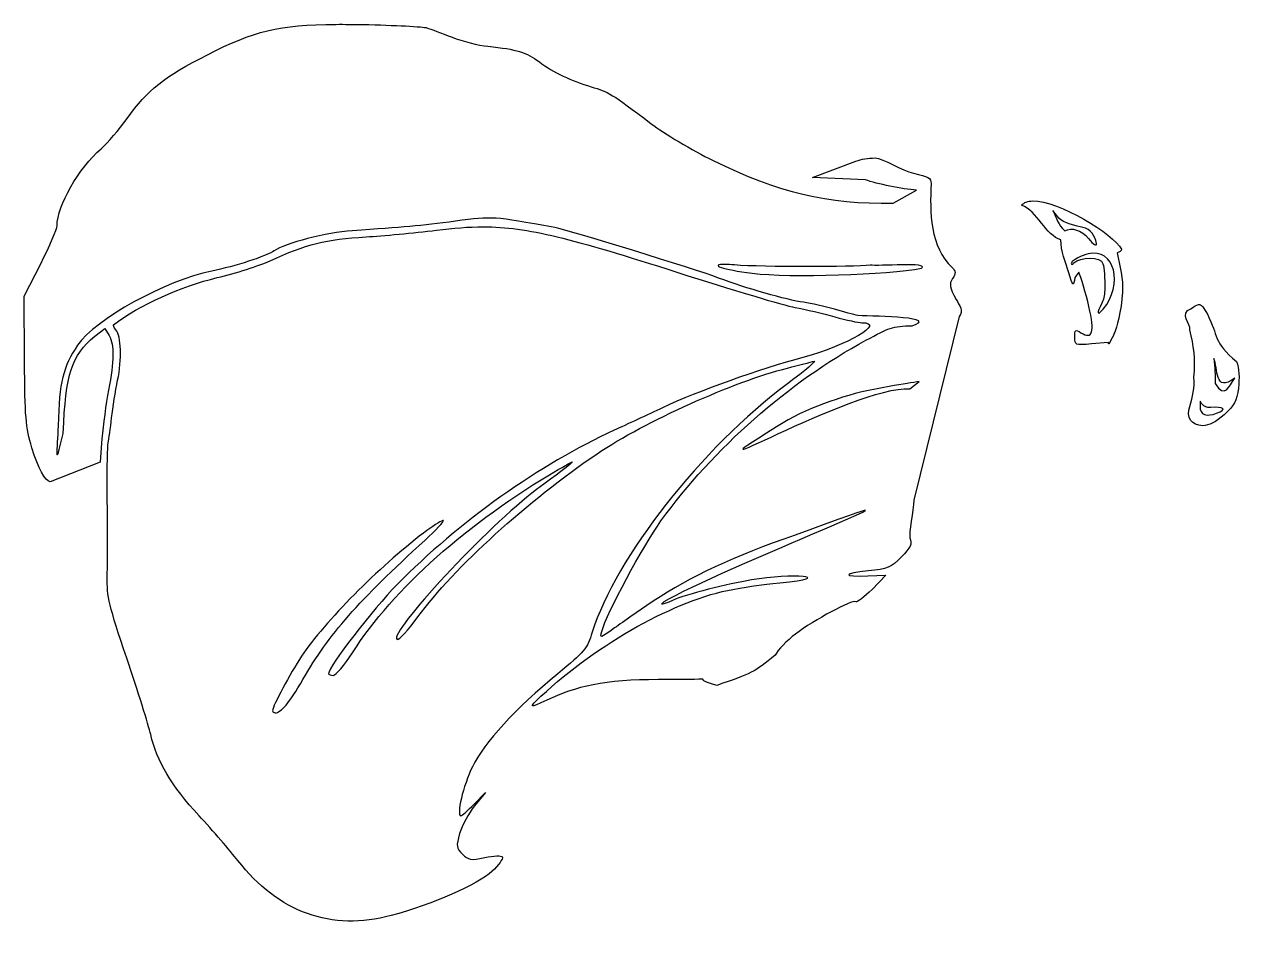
# Model space of a CAD drawing. Header units: centimetres. Extents: x -7.1 to 27.8, y -26.2 to 9.4.
# Drawn here: x 14.81 to 25.11, y 1.72 to 9.42 of the extents above; entities that cross this region are included whole.
import ezdxf

# ---------------------------------------------------------------- set-up
doc = ezdxf.new("R2010")
doc.units = ezdxf.units.CM
doc.header["$MEASUREMENT"] = 0
doc.layers.add('Layer 1', color=7, linetype='Continuous')

msp = doc.modelspace()

# ---------------------------------------------------------------- linework, layer by layer
at = {"layer": 'Layer 1', "color": 253}
for points, knots in [([(17.45492, 9.41542), (16.96593, 9.41316), (16.75774, 9.35744), (16.36434, 9.15828), (16.36434, 9.15828), (15.99694, 8.97227), (15.85609, 8.86037), (15.68221, 8.61671), (15.68221, 8.61671), (15.61592, 8.52381), (15.51707, 8.40862), (15.46228, 8.36122), (15.46228, 8.36122), (15.27335, 8.19778), (15.08938, 7.87679), (15.08938, 7.70885), (15.08938, 7.70885), (15.08938, 7.68193), (15.02687, 7.53627), (14.95048, 7.38557), (14.95048, 7.38557), (14.95048, 7.38557), (14.81157, 7.11106), (14.81157, 7.11106), (14.81157, 7.11106), (14.81157, 7.11106), (14.81405, 6.56784), (14.81405, 6.56784), (14.81405, 6.56784), (14.8162, 6.08405), (14.82309, 6.00154), (14.87606, 5.82618), (14.87606, 5.82618), (14.92936, 5.64972), (14.9884, 5.54476), (15.02985, 5.53762), (15.02985, 5.53762), (15.02985, 5.53762), (15.45318, 5.70381), (15.45318, 5.70381), (15.45318, 5.70381), (15.45318, 5.70381), (15.46972, 5.90473), (15.46972, 5.90473), (15.46972, 5.90473), (15.47897, 6.01562), (15.50418, 6.19942), (15.52595, 6.31318), (15.52595, 6.31318), (15.57387, 6.56367), (15.57549, 6.69434), (15.53008, 6.7762), (15.53008, 6.7762), (15.53008, 6.7762), (15.49535, 6.83738), (15.49535, 6.83738), (15.49535, 6.83738), (15.49535, 6.83738), (15.40936, 6.77206), (15.40936, 6.77206), (15.40936, 6.77206), (15.21083, 6.60501), (15.16209, 6.4558), (15.14147, 5.94772), (15.14147, 5.94772), (15.06187, 5.60498), (15.09114, 5.81732), (15.09765, 6.01304), (15.09765, 6.01304), (15.10901, 6.38733), (15.13886, 6.50946), (15.26384, 6.69682), (15.26384, 6.69682), (15.40734, 6.91194), (16.01496, 7.24712), (16.3999, 7.32356), (16.3999, 7.32356), (16.59449, 7.36219), (16.86463, 7.45009), (16.92824, 7.49553), (16.92824, 7.49553), (17.01635, 7.55848), (17.37837, 7.65188), (17.5897, 7.66586), (17.5897, 7.66586), (18.03032, 7.69501), (18.16042, 7.7066), (18.46778, 7.74689), (18.46778, 7.74689), (18.7857, 7.78856), (18.78136, 7.78912), (19.30949, 7.69232), (19.30949, 7.69232), (19.41948, 7.67216), (20.48913, 7.34247), (20.69607, 7.26485), (20.69607, 7.26485), (20.92579, 7.17868), (21.27655, 7.07862), (21.41706, 7.05897), (21.41706, 7.05897), (21.48055, 7.05009), (21.59747, 7.02377), (21.67751, 7.00109), (21.67751, 7.00109), (21.75754, 6.97842), (21.84684, 6.95339), (21.87595, 6.9457), (21.87595, 6.9457), (22.05465, 6.94279), (22.57319, 6.93044), (22.33648, 6.85971), (22.33648, 6.85971), (22.17005, 6.8577), (22.14042, 6.84278), (21.9454, 6.73734), (21.9454, 6.73734), (21.29013, 6.38304), (20.64962, 5.81797), (20.20824, 5.20523), (20.20824, 5.20523), (20.05225, 4.98867), (19.75004, 4.4252), (19.70554, 4.26844), (19.70554, 4.26844), (19.68812, 4.20709), (19.69224, 4.20846), (19.8155, 4.29821), (19.8155, 4.29821), (19.88642, 4.34984), (20.03378, 4.45198), (20.14292, 4.52476), (20.14292, 4.52476), (20.45399, 4.73218), (20.83094, 4.90749), (21.34513, 5.08535), (21.34513, 5.08535), (23.02816, 5.70394), (20.65426, 4.77648), (20.23553, 4.52145), (20.23553, 4.52145), (20.19522, 4.48895), (20.21201, 4.49144), (20.30498, 4.53137), (20.30498, 4.53137), (20.42595, 4.58334), (20.77394, 4.67328), (20.97553, 4.70501), (20.97553, 4.70501), (21.31693, 4.76683), (21.7192, 4.72887), (21.21449, 4.6802), (21.21449, 4.6802), (21.04702, 4.66457), (20.9914, 4.65691), (20.81761, 4.62563), (20.81761, 4.62563), (20.33901, 4.53949), (19.67705, 4.17051), (19.19042, 3.71861), (19.19042, 3.71861), (19.08183, 3.61776), (19.08914, 3.61306), (19.24086, 3.68636), (19.24086, 3.68636), (19.4778, 3.80084), (19.73728, 3.86172), (20.18509, 3.85999), (20.18509, 3.85999), (20.82586, 3.85758), (20.38942, 3.88802), (20.68201, 3.81121), (20.68201, 3.81121), (20.9688, 3.91041), (21.00531, 3.92391), (21.17563, 4.06753), (21.17563, 4.06753), (21.19783, 4.11086), (21.27522, 4.19125), (21.3476, 4.24612), (21.3476, 4.24612), (21.50684, 4.36683), (21.82813, 4.53944), (21.85858, 4.52063), (21.85858, 4.52063), (21.87067, 4.51316), (21.93336, 4.56029), (21.99749, 4.62563), (21.99749, 4.62563), (21.99749, 4.62563), (22.11407, 4.74469), (22.11407, 4.74469), (22.11407, 4.74469), (22.11407, 4.74469), (21.96194, 4.73973), (21.96194, 4.73973), (21.96194, 4.73973), (21.74511, 4.73265), (21.7467, 4.76004), (21.96441, 4.7819), (21.96441, 4.7819), (22.1308, 4.79861), (22.15715, 4.80964), (22.24471, 4.89931), (22.24471, 4.89931), (22.32577, 4.98233), (22.33741, 5.00938), (22.31829, 5.06302), (22.31829, 5.06302), (22.30576, 5.09821), (22.34967, 5.29663), (22.35137, 5.38052), (22.35137, 5.38052), (22.35137, 5.38052), (22.73501, 6.93908), (22.73501, 6.93908), (22.73501, 6.93908), (22.78029, 6.98302), (22.73535, 7.03574), (22.71021, 7.08378), (22.71021, 7.08378), (22.65301, 7.18848), (22.64917, 7.21114), (22.67962, 7.25989), (22.67962, 7.25989), (22.70895, 7.30686), (22.70826, 7.3222), (22.67631, 7.35415), (22.67631, 7.35415), (22.48981, 7.52711), (22.48519, 7.82313), (22.49772, 8.06522), (22.49772, 8.06522), (22.49772, 8.11311), (22.47445, 8.12748), (22.34806, 8.15286), (22.34806, 8.15286), (22.25377, 8.17179), (22.08867, 8.28252), (22.02477, 8.28267), (22.02477, 8.28267), (21.96088, 8.28282), (21.90855, 8.27399), (21.86106, 8.25538), (21.86106, 8.25538), (21.86106, 8.25538), (21.49313, 8.11565), (21.49313, 8.11565), (21.49313, 8.11565), (21.49313, 8.11565), (21.94209, 8.09829), (21.94209, 8.09829), (21.94209, 8.09829), (22.03398, 8.06208), (22.25727, 8.01792), (22.37452, 8.01064), (22.37452, 8.01064), (22.37452, 8.01064), (22.17691, 7.89902), (22.17691, 7.89902), (22.17691, 7.89902), (21.61831, 7.8904), (21.20222, 7.98928), (20.64977, 8.26117), (20.64977, 8.26117), (20.47168, 8.34882), (20.23522, 8.48918), (20.12473, 8.57288), (20.12473, 8.57288), (19.78283, 8.8319), (19.76615, 8.84267), (19.61624, 8.88625), (19.61624, 8.88625), (19.45115, 8.93424), (19.2939, 9.00913), (19.1772, 9.09626), (19.1772, 9.09626), (19.06559, 9.17958), (18.98869, 9.20337), (18.74146, 9.22938), (18.74146, 9.22938), (18.66152, 9.23779), (18.5246, 9.27174), (18.43719, 9.30545), (18.43719, 9.30545), (18.34978, 9.33916), (18.2538, 9.37549), (18.2247, 9.38565), (18.2247, 9.38565), (18.19559, 9.39581), (17.95188, 9.40858), (17.68313, 9.41376), (17.68313, 9.41376), (17.60045, 9.41536), (17.52478, 9.41574), (17.45492, 9.41542)], [0, 0, 0, 0, 0.01333333, 0.01333333, 0.01333333, 0.01333333, 0.02666667, 0.02666667, 0.02666667, 0.02666667, 0.04, 0.04, 0.04, 0.04, 0.05333333, 0.05333333, 0.05333333, 0.05333333, 0.06666667, 0.06666667, 0.06666667, 0.06666667, 0.08, 0.08, 0.08, 0.08, 0.09333333, 0.09333333, 0.09333333, 0.09333333, 0.10666667, 0.10666667, 0.10666667, 0.10666667, 0.12, 0.12, 0.12, 0.12, 0.13333333, 0.13333333, 0.13333333, 0.13333333, 0.14666667, 0.14666667, 0.14666667, 0.14666667, 0.16, 0.16, 0.16, 0.16, 0.17333333, 0.17333333, 0.17333333, 0.17333333, 0.18666667, 0.18666667, 0.18666667, 0.18666667, 0.2, 0.2, 0.2, 0.2, 0.21333333, 0.21333333, 0.21333333, 0.21333333, 0.22666667, 0.22666667, 0.22666667, 0.22666667, 0.24, 0.24, 0.24, 0.24, 0.25333333, 0.25333333, 0.25333333, 0.25333333, 0.26666667, 0.26666667, 0.26666667, 0.26666667, 0.28, 0.28, 0.28, 0.28, 0.29333333, 0.29333333, 0.29333333, 0.29333333, 0.30666667, 0.30666667, 0.30666667, 0.30666667, 0.32, 0.32, 0.32, 0.32, 0.33333333, 0.33333333, 0.33333333, 0.33333333, 0.34666667, 0.34666667, 0.34666667, 0.34666667, 0.36, 0.36, 0.36, 0.36, 0.37333333, 0.37333333, 0.37333333, 0.37333333, 0.38666667, 0.38666667, 0.38666667, 0.38666667, 0.4, 0.4, 0.4, 0.4, 0.41333333, 0.41333333, 0.41333333, 0.41333333, 0.42666667, 0.42666667, 0.42666667, 0.42666667, 0.44, 0.44, 0.44, 0.44, 0.45333333, 0.45333333, 0.45333333, 0.45333333, 0.46666667, 0.46666667, 0.46666667, 0.46666667, 0.48, 0.48, 0.48, 0.48, 0.49333333, 0.49333333, 0.49333333, 0.49333333, 0.50666667, 0.50666667, 0.50666667, 0.50666667, 0.52, 0.52, 0.52, 0.52, 0.53333333, 0.53333333, 0.53333333, 0.53333333, 0.54666667, 0.54666667, 0.54666667, 0.54666667, 0.56, 0.56, 0.56, 0.56, 0.57333333, 0.57333333, 0.57333333, 0.57333333, 0.58666667, 0.58666667, 0.58666667, 0.58666667, 0.6, 0.6, 0.6, 0.6, 0.61333333, 0.61333333, 0.61333333, 0.61333333, 0.62666667, 0.62666667, 0.62666667, 0.62666667, 0.64, 0.64, 0.64, 0.64, 0.65333333, 0.65333333, 0.65333333, 0.65333333, 0.66666667, 0.66666667, 0.66666667, 0.66666667, 0.68, 0.68, 0.68, 0.68, 0.69333333, 0.69333333, 0.69333333, 0.69333333, 0.70666667, 0.70666667, 0.70666667, 0.70666667, 0.72, 0.72, 0.72, 0.72, 0.73333333, 0.73333333, 0.73333333, 0.73333333, 0.74666667, 0.74666667, 0.74666667, 0.74666667, 0.76, 0.76, 0.76, 0.76, 0.77333333, 0.77333333, 0.77333333, 0.77333333, 0.78666667, 0.78666667, 0.78666667, 0.78666667, 0.8, 0.8, 0.8, 0.8, 0.81333333, 0.81333333, 0.81333333, 0.81333333, 0.82666667, 0.82666667, 0.82666667, 0.82666667, 0.84, 0.84, 0.84, 0.84, 0.85333333, 0.85333333, 0.85333333, 0.85333333, 0.86666667, 0.86666667, 0.86666667, 0.86666667, 0.88, 0.88, 0.88, 0.88, 0.89333333, 0.89333333, 0.89333333, 0.89333333, 0.90666667, 0.90666667, 0.90666667, 0.90666667, 0.92, 0.92, 0.92, 0.92, 0.93333333, 0.93333333, 0.93333333, 0.93333333, 0.94666667, 0.94666667, 0.94666667, 0.94666667, 0.96, 0.96, 0.96, 0.96, 0.97333333, 0.97333333, 0.97333333, 0.97333333, 1, 1, 1, 1]), ([(23.35844, 7.91804), (23.31745, 7.91711), (23.2852, 7.90631), (23.26501, 7.88249), (23.26501, 7.88249), (23.39587, 7.8372), (23.4708, 7.62074), (23.59739, 7.58897), (23.59739, 7.58897), (23.59627, 7.49195), (23.63725, 7.40104), (23.66519, 7.3095), (23.66519, 7.3095), (23.70082, 7.19165), (23.7019, 7.19128), (23.71728, 7.26981), (23.71728, 7.26981), (23.71728, 7.26981), (23.74953, 7.31529), (23.74953, 7.31529), (23.74953, 7.31529), (23.76559, 7.27891), (23.81086, 7.13), (23.83552, 7.02342), (23.83552, 7.02342), (23.88582, 6.80595), (23.86604, 6.7396), (23.76772, 6.801), (23.76772, 6.801), (23.72065, 6.8304), (23.7148, 6.82653), (23.7148, 6.7638), (23.7148, 6.7638), (23.7148, 6.69569), (23.71791, 6.69431), (23.85784, 6.70592), (23.85784, 6.70592), (23.85784, 6.70592), (24.00171, 6.71832), (24.00171, 6.71832), (24.00171, 6.71832), (23.99288, 6.66619), (24.04722, 6.79021), (24.05545, 6.80679), (24.05545, 6.80679), (24.0662, 6.83589), (24.1115, 6.98086), (24.11994, 7.14496), (24.11994, 7.14496), (24.12877, 7.25652), (24.09283, 7.36771), (24.07612, 7.47817), (24.07612, 7.47817), (24.09638, 7.48273), (24.11167, 7.49524), (24.11167, 7.50876), (24.11167, 7.50876), (24.04523, 7.63638), (23.57978, 7.92309), (23.35844, 7.91804)], [0, 0, 0, 0, 0.0625, 0.0625, 0.0625, 0.0625, 0.125, 0.125, 0.125, 0.125, 0.1875, 0.1875, 0.1875, 0.1875, 0.25, 0.25, 0.25, 0.25, 0.3125, 0.3125, 0.3125, 0.3125, 0.375, 0.375, 0.375, 0.375, 0.4375, 0.4375, 0.4375, 0.4375, 0.5, 0.5, 0.5, 0.5, 0.5625, 0.5625, 0.5625, 0.5625, 0.625, 0.625, 0.625, 0.625, 0.6875, 0.6875, 0.6875, 0.6875, 0.75, 0.75, 0.75, 0.75, 0.8125, 0.8125, 0.8125, 0.8125, 0.875, 0.875, 0.875, 0.875, 1, 1, 1, 1]), ([(23.52959, 7.83619), (23.52959, 7.83619), (23.58003, 7.77087), (23.58003, 7.77087), (23.58003, 7.77087), (23.614, 7.73378), (23.73415, 7.70337), (23.78425, 7.69397), (23.78425, 7.69397), (23.84958, 7.68252), (23.88762, 7.62299), (23.90001, 7.55755), (23.90001, 7.55755), (23.90001, 7.53227), (23.87533, 7.54764), (23.83221, 7.59889), (23.83221, 7.59889), (23.77003, 7.67278), (23.69022, 7.6977), (23.63046, 7.66503), (23.63046, 7.66503), (23.57466, 7.71135), (23.559, 7.77936), (23.52959, 7.83619)], [0, 0, 0, 0, 0.14285714, 0.14285714, 0.14285714, 0.14285714, 0.28571429, 0.28571429, 0.28571429, 0.28571429, 0.42857143, 0.42857143, 0.42857143, 0.42857143, 0.57142857, 0.57142857, 0.57142857, 0.57142857, 0.71428571, 0.71428571, 0.71428571, 0.71428571, 1, 1, 1, 1]), ([(18.7026, 7.69893), (18.57724, 7.69909), (18.45085, 7.68789), (18.30407, 7.66999), (18.30407, 7.66999), (18.11489, 7.64693), (17.84799, 7.62192), (17.71041, 7.61377), (17.71041, 7.61377), (17.36649, 7.5934), (17.1996, 7.55185), (16.89516, 7.4112), (16.89516, 7.4112), (16.80412, 7.36913), (16.60239, 7.30487), (16.44703, 7.26816), (16.44703, 7.26816), (16.13886, 7.19534), (15.78623, 7.0347), (15.56894, 6.8688), (15.56894, 6.8688), (15.56323, 6.86444), (15.57169, 6.84458), (15.58796, 6.82498), (15.58796, 6.82498), (15.6331, 6.77059), (15.63983, 6.57472), (15.60284, 6.39751), (15.60284, 6.39751), (15.58456, 6.30996), (15.56158, 6.1665), (15.55158, 6.07919), (15.55158, 6.07919), (15.54158, 5.99187), (15.52871, 5.89662), (15.52264, 5.86752), (15.52264, 5.86752), (15.51657, 5.83842), (15.51271, 5.65982), (15.51437, 5.47065), (15.51437, 5.47065), (15.51873, 4.97335), (15.51891, 4.93415), (15.51437, 4.72981), (15.51437, 4.72981), (15.51073, 4.5661), (15.52973, 4.48625), (15.67973, 4.0419), (15.67973, 4.0419), (15.77307, 3.76541), (15.86475, 3.4737), (15.88313, 3.39367), (15.88313, 3.39367), (15.93476, 3.16887), (16.05961, 2.95895), (16.29241, 2.70658), (16.29241, 2.70658), (16.40956, 2.57958), (16.55766, 2.40919), (16.62149, 2.32706), (16.62149, 2.32706), (16.96424, 1.88608), (17.41684, 1.72324), (17.92125, 1.85991), (17.92125, 1.85991), (18.26408, 1.9528), (18.66289, 2.12768), (18.77536, 2.23446), (18.77536, 2.23446), (18.83188, 2.28813), (18.8719, 2.34294), (18.86383, 2.356), (18.86383, 2.356), (18.85526, 2.36987), (18.7932, 2.36789), (18.715, 2.35187), (18.715, 2.35187), (18.59334, 2.32695), (18.576, 2.32964), (18.52483, 2.38081), (18.52483, 2.38081), (18.47258, 2.43306), (18.47056, 2.44577), (18.50168, 2.55692), (18.50168, 2.55692), (18.52014, 2.62285), (18.57733, 2.72846), (18.62818, 2.79091), (18.62818, 2.79091), (18.62818, 2.79091), (18.72079, 2.90419), (18.72079, 2.90419), (18.72079, 2.90419), (18.72079, 2.90419), (18.62488, 2.80497), (18.62488, 2.80497), (18.62488, 2.80497), (18.5721, 2.7504), (18.5214, 2.70575), (18.51243, 2.70575), (18.51243, 2.70575), (18.47149, 2.70575), (18.53129, 2.96262), (18.60917, 3.12081), (18.60917, 3.12081), (18.7104, 3.32645), (18.9746, 3.61448), (19.33429, 3.91043), (19.33429, 3.91043), (19.55938, 4.09563), (19.58244, 4.12345), (19.62533, 4.26183), (19.62533, 4.26183), (19.82141, 4.89445), (20.55179, 5.82355), (21.28063, 6.36857), (21.28063, 6.36857), (21.43312, 6.4826), (21.53432, 6.56894), (21.50553, 6.5604), (21.50553, 6.5604), (21.47673, 6.55185), (21.37522, 6.52556), (21.28063, 6.50169), (21.28063, 6.50169), (20.82256, 6.3861), (20.07392, 6.04903), (19.66833, 5.77574), (19.66833, 5.77574), (19.08248, 5.38101), (18.45478, 4.80957), (18.1478, 4.39164), (18.1478, 4.39164), (18.06471, 4.27852), (17.98559, 4.19288), (17.97169, 4.20147), (17.97169, 4.20147), (17.89221, 4.25059), (18.74774, 5.16957), (19.15322, 5.47065), (19.15322, 5.47065), (19.50945, 5.73515), (19.52848, 5.75307), (19.33595, 5.64014), (19.33595, 5.64014), (18.56388, 5.1873), (17.94506, 4.63631), (17.59218, 4.0882), (17.59218, 4.0882), (17.52425, 3.98269), (17.45124, 3.89637), (17.43012, 3.89637), (17.43012, 3.89637), (17.409, 3.89637), (17.39126, 3.9026), (17.39126, 3.91043), (17.39126, 3.91043), (17.39126, 3.97016), (17.76429, 4.45632), (17.97086, 4.66615), (17.97086, 4.66615), (18.49319, 5.19671), (19.18247, 5.68708), (19.81137, 5.97418), (19.81137, 5.97418), (19.91373, 6.02091), (20.09861, 6.10681), (20.2223, 6.16518), (20.2223, 6.16518), (20.51784, 6.30463), (21.04839, 6.49459), (21.41127, 6.59182), (21.41127, 6.59182), (21.79399, 6.69436), (22.11951, 6.88617), (21.9115, 6.88617), (21.9115, 6.88617), (21.88188, 6.88617), (21.77849, 6.90839), (21.68164, 6.93578), (21.68164, 6.93578), (21.58479, 6.96316), (21.43238, 6.99938), (21.34264, 7.01598), (21.34264, 7.01598), (21.2529, 7.03257), (20.80642, 7.16589), (20.35046, 7.31198), (20.35046, 7.31198), (19.44824, 7.60105), (19.07869, 7.69845), (18.7026, 7.69893)], [0, 0, 0, 0, 0.02040816, 0.02040816, 0.02040816, 0.02040816, 0.04081633, 0.04081633, 0.04081633, 0.04081633, 0.06122449, 0.06122449, 0.06122449, 0.06122449, 0.08163265, 0.08163265, 0.08163265, 0.08163265, 0.10204082, 0.10204082, 0.10204082, 0.10204082, 0.12244898, 0.12244898, 0.12244898, 0.12244898, 0.14285714, 0.14285714, 0.14285714, 0.14285714, 0.16326531, 0.16326531, 0.16326531, 0.16326531, 0.18367347, 0.18367347, 0.18367347, 0.18367347, 0.20408163, 0.20408163, 0.20408163, 0.20408163, 0.2244898, 0.2244898, 0.2244898, 0.2244898, 0.24489796, 0.24489796, 0.24489796, 0.24489796, 0.26530612, 0.26530612, 0.26530612, 0.26530612, 0.28571429, 0.28571429, 0.28571429, 0.28571429, 0.30612245, 0.30612245, 0.30612245, 0.30612245, 0.32653061, 0.32653061, 0.32653061, 0.32653061, 0.34693878, 0.34693878, 0.34693878, 0.34693878, 0.36734694, 0.36734694, 0.36734694, 0.36734694, 0.3877551, 0.3877551, 0.3877551, 0.3877551, 0.40816327, 0.40816327, 0.40816327, 0.40816327, 0.42857143, 0.42857143, 0.42857143, 0.42857143, 0.44897959, 0.44897959, 0.44897959, 0.44897959, 0.46938776, 0.46938776, 0.46938776, 0.46938776, 0.48979592, 0.48979592, 0.48979592, 0.48979592, 0.51020408, 0.51020408, 0.51020408, 0.51020408, 0.53061224, 0.53061224, 0.53061224, 0.53061224, 0.55102041, 0.55102041, 0.55102041, 0.55102041, 0.57142857, 0.57142857, 0.57142857, 0.57142857, 0.59183673, 0.59183673, 0.59183673, 0.59183673, 0.6122449, 0.6122449, 0.6122449, 0.6122449, 0.63265306, 0.63265306, 0.63265306, 0.63265306, 0.65306122, 0.65306122, 0.65306122, 0.65306122, 0.67346939, 0.67346939, 0.67346939, 0.67346939, 0.69387755, 0.69387755, 0.69387755, 0.69387755, 0.71428571, 0.71428571, 0.71428571, 0.71428571, 0.73469388, 0.73469388, 0.73469388, 0.73469388, 0.75510204, 0.75510204, 0.75510204, 0.75510204, 0.7755102, 0.7755102, 0.7755102, 0.7755102, 0.79591837, 0.79591837, 0.79591837, 0.79591837, 0.81632653, 0.81632653, 0.81632653, 0.81632653, 0.83673469, 0.83673469, 0.83673469, 0.83673469, 0.85714286, 0.85714286, 0.85714286, 0.85714286, 0.87755102, 0.87755102, 0.87755102, 0.87755102, 0.89795918, 0.89795918, 0.89795918, 0.89795918, 0.91836735, 0.91836735, 0.91836735, 0.91836735, 0.93877551, 0.93877551, 0.93877551, 0.93877551, 0.95918367, 0.95918367, 0.95918367, 0.95918367, 1, 1, 1, 1]), ([(23.86776, 7.47569), (24.08021, 7.4879), (24.12103, 7.15036), (23.92316, 6.96554), (23.92316, 6.96554), (23.88033, 6.96554), (23.97143, 7.04363), (23.97112, 7.17473), (23.97112, 7.17473), (23.97092, 7.2584), (23.96335, 7.35365), (23.95458, 7.38639), (23.95458, 7.38639), (23.93733, 7.45075), (23.75855, 7.4442), (23.70819, 7.39384), (23.70819, 7.39384), (23.69661, 7.37136), (23.67282, 7.37807), (23.69413, 7.40541), (23.69413, 7.40541), (23.76062, 7.45169), (23.81874, 7.47287), (23.86776, 7.47569)], [0, 0, 0, 0, 0.14285714, 0.14285714, 0.14285714, 0.14285714, 0.28571429, 0.28571429, 0.28571429, 0.28571429, 0.42857143, 0.42857143, 0.42857143, 0.42857143, 0.57142857, 0.57142857, 0.57142857, 0.57142857, 0.71428571, 0.71428571, 0.71428571, 0.71428571, 1, 1, 1, 1]), ([(20.75312, 7.37978), (20.77362, 7.37951), (20.79921, 7.37801), (20.83084, 7.37564), (20.83084, 7.37564), (21.07921, 7.35709), (21.82672, 7.35661), (21.98178, 7.37482), (21.98178, 7.37482), (22.04245, 7.36198), (22.49484, 7.40166), (22.41586, 7.34753), (22.41586, 7.34753), (22.13434, 7.29088), (21.30046, 7.26628), (20.98215, 7.30537), (20.98215, 7.30537), (20.7292, 7.33643), (20.6096, 7.38168), (20.75312, 7.37978)], [0, 0, 0, 0, 0.16666667, 0.16666667, 0.16666667, 0.16666667, 0.33333333, 0.33333333, 0.33333333, 0.33333333, 0.5, 0.5, 0.5, 0.5, 0.66666667, 0.66666667, 0.66666667, 0.66666667, 1, 1, 1, 1]), ([(24.76321, 7.03995), (24.74816, 7.0372), (24.72916, 7.02432), (24.69954, 7.00357), (24.69954, 7.00357), (24.59683, 6.96941), (24.70006, 6.87416), (24.69045, 6.82581), (24.69045, 6.82581), (24.72441, 6.68647), (24.73974, 6.59032), (24.726, 6.42066), (24.726, 6.42066), (24.73347, 6.33562), (24.71449, 6.25809), (24.69128, 6.17675), (24.69128, 6.17675), (24.65645, 6.0863), (24.70513, 6.01304), (24.80042, 6.01304), (24.80042, 6.01304), (24.85282, 6.01304), (24.91296, 6.04373), (24.98149, 6.10565), (24.98149, 6.10565), (25.06626, 6.18223), (25.08752, 6.22144), (25.10221, 6.33219), (25.10221, 6.33219), (25.11334, 6.41613), (25.10774, 6.49981), (25.08733, 6.55626), (25.08733, 6.55626), (24.88494, 6.7244), (24.93513, 6.77085), (24.83928, 6.95893), (24.83928, 6.95893), (24.80267, 7.02086), (24.7883, 7.04454), (24.76321, 7.03995)], [0, 0, 0, 0, 0.09090909, 0.09090909, 0.09090909, 0.09090909, 0.18181818, 0.18181818, 0.18181818, 0.18181818, 0.27272727, 0.27272727, 0.27272727, 0.27272727, 0.36363636, 0.36363636, 0.36363636, 0.36363636, 0.45454545, 0.45454545, 0.45454545, 0.45454545, 0.54545455, 0.54545455, 0.54545455, 0.54545455, 0.63636364, 0.63636364, 0.63636364, 0.63636364, 0.72727273, 0.72727273, 0.72727273, 0.72727273, 0.81818182, 0.81818182, 0.81818182, 0.81818182, 1, 1, 1, 1]), ([(24.89385, 6.5819), (24.93188, 6.50949), (24.89598, 6.28155), (25.07079, 6.41653), (25.07079, 6.41653), (25.01955, 6.34525), (24.99088, 6.23631), (24.90542, 6.37188), (24.90542, 6.37188), (24.90966, 6.44381), (24.90056, 6.50209), (24.89385, 6.5819)], [0, 0, 0, 0, 0.25, 0.25, 0.25, 0.25, 0.5, 0.5, 0.5, 0.5, 1, 1, 1, 1]), ([(22.39767, 6.38842), (22.39767, 6.38842), (22.31664, 6.32475), (22.31664, 6.32475), (22.31664, 6.32475), (21.86234, 6.3628), (20.14541, 5.3625), (21.28477, 6.06265), (21.28477, 6.06265), (21.54428, 6.20076), (21.82442, 6.29326), (22.14301, 6.34542), (22.14301, 6.34542), (22.25985, 6.36455), (22.3426, 6.37889), (22.39767, 6.38842)], [0, 0, 0, 0, 0.2, 0.2, 0.2, 0.2, 0.4, 0.4, 0.4, 0.4, 0.6, 0.6, 0.6, 0.6, 1, 1, 1, 1]), ([(24.77809, 6.22223), (24.7814, 6.21728), (24.79911, 6.16456), (24.86739, 6.16683), (24.86739, 6.16683), (24.9738, 6.176), (25.01537, 6.15545), (24.917, 6.11805), (24.917, 6.11805), (24.83874, 6.08829), (24.77168, 6.10061), (24.77892, 6.17841), (24.77892, 6.17841), (24.7786, 6.2056), (24.77796, 6.21853), (24.77809, 6.22223)], [0, 0, 0, 0, 0.2, 0.2, 0.2, 0.2, 0.4, 0.4, 0.4, 0.4, 0.6, 0.6, 0.6, 0.6, 1, 1, 1, 1]), ([(18.35781, 5.20854), (18.36072, 5.2093), (18.36274, 5.20941), (18.3636, 5.20854), (18.3636, 5.20854), (18.37053, 5.20161), (18.30077, 5.12662), (18.20816, 5.04235), (18.20816, 5.04235), (17.64284, 4.52797), (17.39356, 4.24373), (17.17298, 3.86247), (17.17298, 3.86247), (17.05546, 3.65935), (16.98809, 3.57887), (16.93651, 3.57887), (16.93651, 3.57887), (16.92473, 3.57887), (16.91565, 3.5878), (16.91583, 3.59872), (16.91583, 3.59872), (16.91645, 3.63507), (17.06566, 3.9147), (17.1614, 4.05843), (17.1614, 4.05843), (17.35792, 4.35345), (17.81479, 4.81444), (18.19576, 5.10271), (18.19576, 5.10271), (18.27072, 5.15944), (18.3375, 5.20323), (18.35781, 5.20854)], [0, 0, 0, 0, 0.11111111, 0.11111111, 0.11111111, 0.11111111, 0.22222222, 0.22222222, 0.22222222, 0.22222222, 0.33333333, 0.33333333, 0.33333333, 0.33333333, 0.44444444, 0.44444444, 0.44444444, 0.44444444, 0.55555556, 0.55555556, 0.55555556, 0.55555556, 0.66666667, 0.66666667, 0.66666667, 0.66666667, 0.77777778, 0.77777778, 0.77777778, 0.77777778, 1, 1, 1, 1])]:
    msp.add_open_spline(points, degree=3, knots=knots, dxfattribs=at)

doc.saveas('drawing.dxf')
